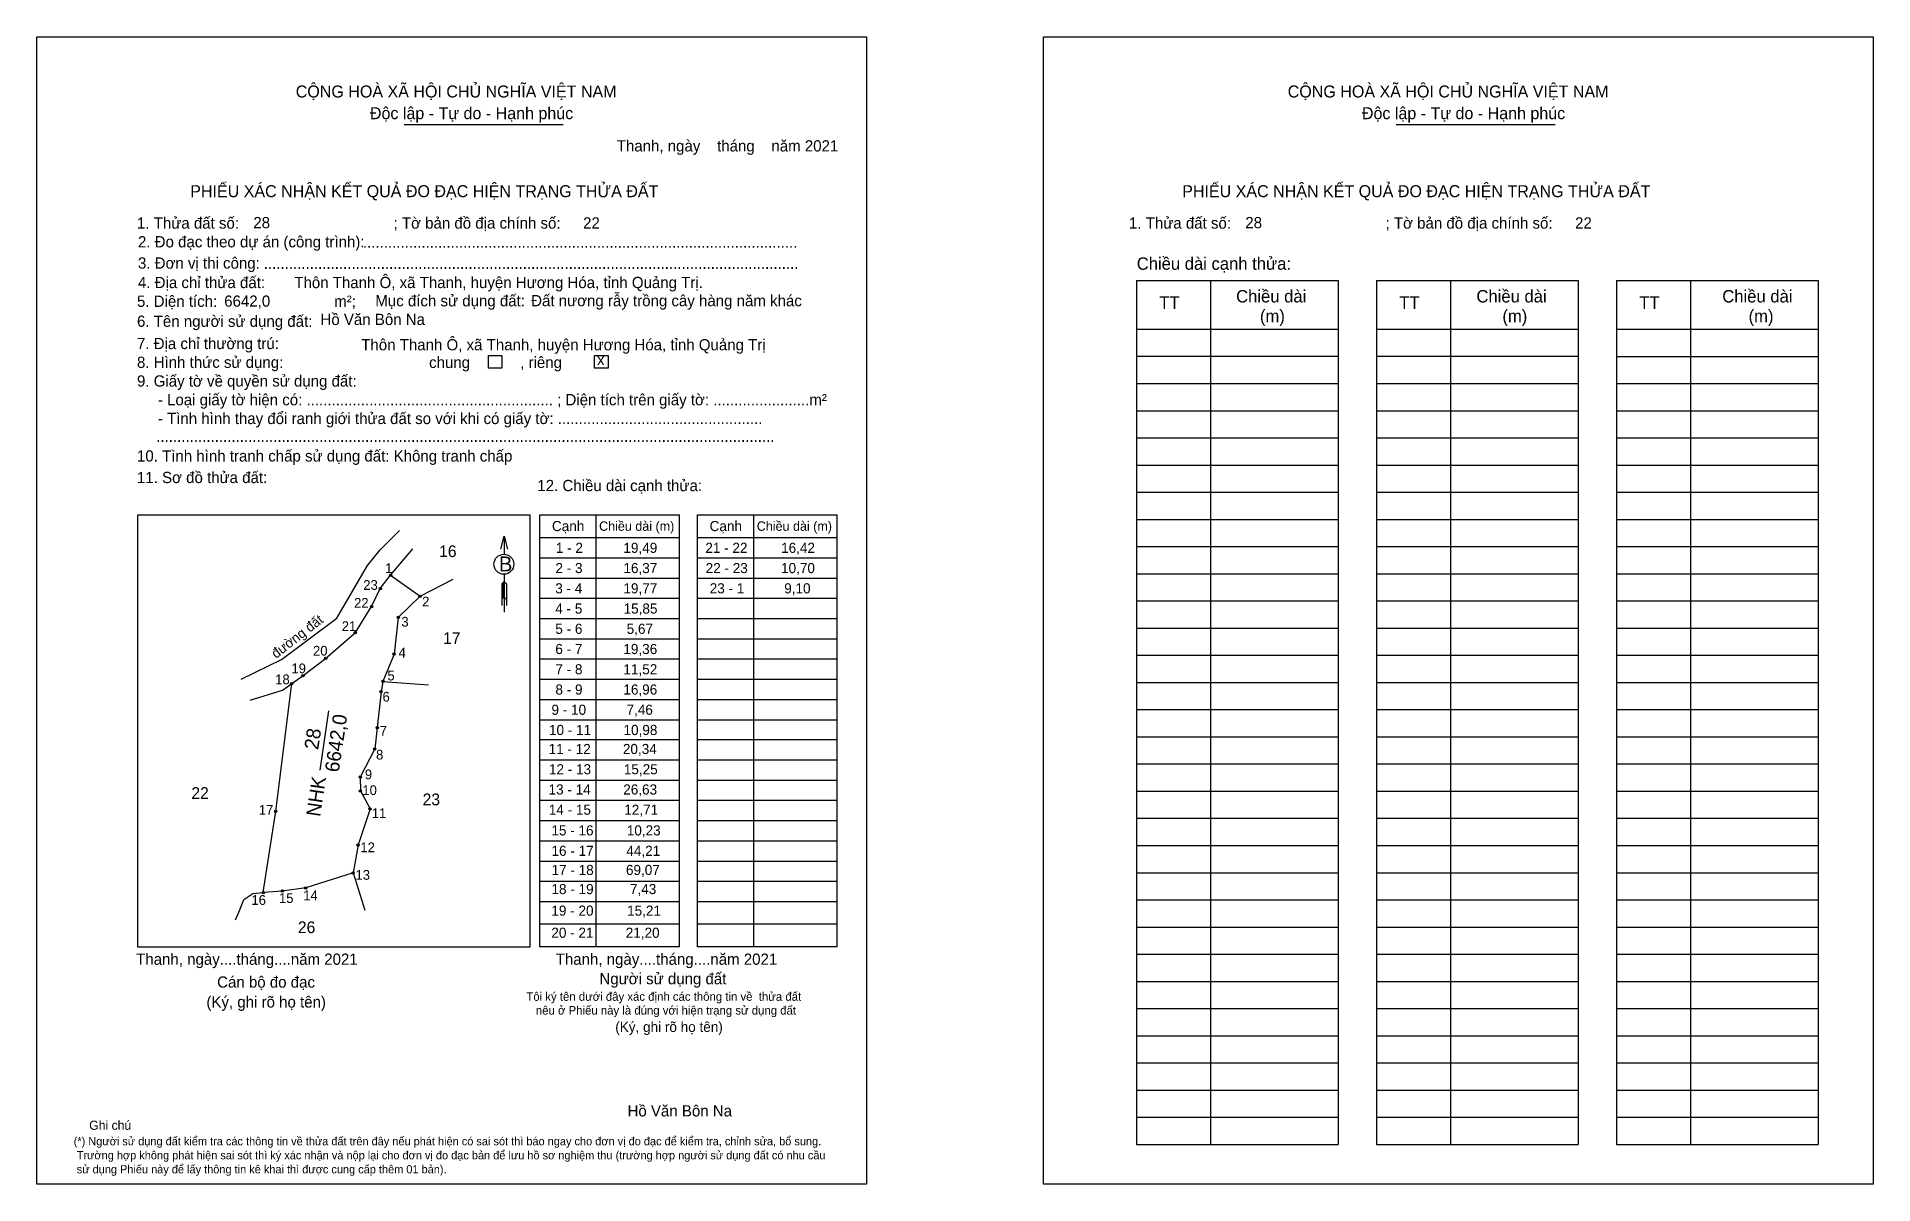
# Model space of a CAD drawing. Extents: x 545371 to 546357, y 1819646 to 1820262.
import ezdxf

# ---------------------------------------------------------------- set-up
doc = ezdxf.new("R2010")
doc.units = 0
for name, color, linetype in [('CanhThua', 7, 'Continuous'), ('kqddKhungInTrang1', 7, 'Continuous'), ('kqddKhungInTrang2', 7, 'Continuous'), ('kqddNoiDung', 7, 'Continuous'), ('kqddTemplate', 7, 'Continuous'), ('Level 1', 7, 'Continuous'), ('MocDinhThua', 7, 'Continuous'), ('NhanDiaChinhThua', 7, 'Continuous'), ('NhanTuCan', 7, 'Continuous'), ('RauThua', 7, 'Continuous'), ('SoHieuDinhThua', 7, 'Continuous')]:
    doc.layers.add(name, color=color, linetype=linetype)

msp = doc.modelspace()

# ---------------------------------------------------------------- linework, layer by layer
at = {"layer": 'CanhThua'}
for p, q in [((545555.09, 1819965.99), (545560.68, 1819973.17)), ((545560.68, 1819973.17), (545576.54, 1819961.84)), ((545550.49, 1819956.33), (545555.09, 1819965.99)), ((545576.54, 1819961.84), (545564.74, 1819950.49)), ((545541.83, 1819942.38), (545550.49, 1819956.33)), ((545564.74, 1819950.49), (545562.53, 1819930.84)), ((545525.77, 1819928.54), (545541.83, 1819942.38)), ((545562.53, 1819930.84), (545556.53, 1819916.17)), ((545507.63, 1819914.99), (545513.7, 1819919.29)), ((545513.7, 1819919.29), (545525.77, 1819928.54)), ((545499.02, 1819846.46), (545507.63, 1819914.99)), ((545555.58, 1819910.58), (545553.51, 1819891.33)), ((545556.53, 1819916.17), (545555.58, 1819910.58)), ((545553.51, 1819891.33), (545552.18, 1819879.89)), ((545552.18, 1819879.89), (545544.39, 1819864.82)), ((545544.39, 1819864.82), (545544.43, 1819857.36)), ((545544.43, 1819857.36), (545549.64, 1819847.69)), ((545492.34, 1819802.76), (545499.02, 1819846.46)), ((545549.64, 1819847.69), (545543.24, 1819828.38)), ((545543.24, 1819828.38), (545540.5, 1819813.38)), ((545540.5, 1819813.38), (545515.13, 1819805.27)), ((545502.53, 1819803.61), (545492.34, 1819802.76)), ((545515.13, 1819805.27), (545502.53, 1819803.61))]:
    msp.add_line(p, q, dxfattribs=at)
at = {"layer": 'kqddKhungInTrang1'}
msp.add_lwpolyline([(545370.72, 1820262.25), (545816.13, 1820262.25), (545816.13, 1819646.19), (545370.72, 1819646.19)], close=True, dxfattribs=at)
at = {"layer": 'kqddKhungInTrang2'}
msp.add_lwpolyline([(545911.15, 1820262.25), (546356.56, 1820262.25), (546356.56, 1819646.19), (545911.15, 1819646.19)], close=True, dxfattribs=at)
at = {"layer": 'kqddTemplate'}
for p, q in [((545568.01, 1820215.1), (545653.31, 1820215.1)), ((546100.49, 1820215.1), (546185.8, 1820215.1)), ((545961.01, 1820131.37), (546069.31, 1820131.36)), ((545961.01, 1820131.37), (545961.01, 1819667.59)), ((546000.86, 1820131.37), (546000.86, 1819667.59)), ((546069.31, 1820131.36), (546069.31, 1819667.59)), ((546089.83, 1820131.36), (546089.83, 1819667.59)), ((546089.83, 1820131.36), (546198.13, 1820131.36)), ((546129.68, 1820131.36), (546129.68, 1819667.59)), ((546198.13, 1820131.36), (546198.13, 1819667.59)), ((546218.65, 1820131.36), (546218.65, 1819667.59)), ((546218.65, 1820131.36), (546326.95, 1820131.36)), ((546258.5, 1820131.36), (546258.5, 1819667.59)), ((546326.95, 1820131.36), (546326.95, 1819667.59)), ((545961.01, 1820105.27), (546069.31, 1820105.27)), ((546089.83, 1820105.26), (546198.13, 1820105.26)), ((546218.65, 1820105.26), (546326.95, 1820105.26)), ((545961.01, 1820090.68), (546069.31, 1820090.68)), ((546089.83, 1820090.68), (546198.13, 1820090.68)), ((546218.65, 1820090.67), (546326.95, 1820090.67)), ((545961.01, 1820076.09), (546069.31, 1820076.09)), ((546089.83, 1820076.09), (546198.13, 1820076.09)), ((546218.65, 1820076.09), (546326.95, 1820076.09)), ((545961.01, 1820061.5), (546069.31, 1820061.5)), ((546089.83, 1820061.5), (546198.13, 1820061.5)), ((546218.65, 1820061.5), (546326.95, 1820061.5)), ((545961.01, 1820046.91), (546069.31, 1820046.91)), ((546089.83, 1820046.91), (546198.13, 1820046.91)), ((546218.65, 1820046.91), (546326.95, 1820046.91)), ((545961.01, 1820032.32), (546069.31, 1820032.32)), ((546089.83, 1820032.32), (546198.13, 1820032.32)), ((546218.65, 1820032.32), (546326.95, 1820032.32)), ((545961.01, 1820017.73), (546069.31, 1820017.73)), ((546089.83, 1820017.73), (546198.13, 1820017.73)), ((546218.65, 1820017.73), (546326.95, 1820017.73)), ((545640.71, 1820005.52), (545715.75, 1820005.52)), ((545640.71, 1819773.69), (545640.71, 1820005.52)), ((545670.89, 1820005.52), (545670.89, 1819773.69)), ((545715.75, 1819773.69), (545715.75, 1820005.52)), ((545725.36, 1820005.52), (545800.39, 1820005.52)), ((545725.36, 1819773.69), (545725.36, 1820005.52)), ((545755.54, 1820005.52), (545755.54, 1819773.69)), ((545800.39, 1819773.69), (545800.39, 1820005.52)), ((545961.01, 1820003.14), (546069.31, 1820003.14)), ((546089.83, 1820003.14), (546198.13, 1820003.14)), ((546218.65, 1820003.14), (546326.95, 1820003.14)), ((545621.6, 1819994.13), (545621.61, 1819984.4)), ((545640.71, 1819993.39), (545715.75, 1819993.39)), ((545725.36, 1819993.39), (545800.39, 1819993.39)), ((545961.01, 1819988.55), (546069.31, 1819988.55)), ((546089.83, 1819988.55), (546198.13, 1819988.55)), ((546218.65, 1819988.55), (546326.95, 1819988.55)), ((545640.71, 1819982.53), (545715.75, 1819982.53)), ((545725.36, 1819982.53), (545800.39, 1819982.53)), ((545621.64, 1819969.78), (545620.39, 1819968.59)), ((545621.64, 1819969.23), (545620.39, 1819968.03)), ((545621.64, 1819968.67), (545620.39, 1819967.48)), ((545620.39, 1819968.59), (545620.39, 1819956.85)), ((545621.63, 1819973.71), (545621.67, 1819953.24)), ((545621.64, 1819969.78), (545622.92, 1819968.59)), ((545622.92, 1819968.59), (545622.92, 1819956.85)), ((545640.71, 1819971.66), (545715.75, 1819971.66)), ((545725.36, 1819971.66), (545800.39, 1819971.66)), ((545961.01, 1819973.96), (546069.31, 1819973.96)), ((546089.83, 1819973.96), (546198.13, 1819973.96)), ((546218.65, 1819973.96), (546326.95, 1819973.96)), ((545621.64, 1819968.12), (545620.39, 1819966.92)), ((545621.64, 1819967.56), (545620.39, 1819966.37)), ((545621.64, 1819967.01), (545620.39, 1819965.81)), ((545621.64, 1819966.45), (545620.39, 1819965.26)), ((545621.64, 1819965.9), (545620.39, 1819964.7)), ((545621.65, 1819965.34), (545620.39, 1819964.14)), ((545621.65, 1819964.79), (545620.39, 1819963.59)), ((545621.65, 1819964.23), (545620.39, 1819963.03)), ((545621.65, 1819963.68), (545620.39, 1819962.48)), ((545621.65, 1819963.12), (545620.39, 1819961.92)), ((545621.65, 1819962.57), (545620.39, 1819961.36)), ((545621.65, 1819962.01), (545620.39, 1819960.81)), ((545621.65, 1819961.46), (545620.39, 1819960.25)), ((545621.65, 1819961.46), (545622.92, 1819960.25)), ((545640.71, 1819960.8), (545715.75, 1819960.8)), ((545725.36, 1819960.8), (545800.39, 1819960.8)), ((545961.01, 1819959.37), (546069.31, 1819959.37)), ((546089.83, 1819959.37), (546198.13, 1819959.37)), ((546218.65, 1819959.37), (546326.95, 1819959.37)), ((545640.71, 1819949.94), (545715.75, 1819949.94)), ((545725.36, 1819949.94), (545800.39, 1819949.94)), ((545640.71, 1819939.07), (545715.75, 1819939.07)), ((545725.36, 1819939.07), (545800.39, 1819939.07)), ((545961.01, 1819944.78), (546069.31, 1819944.78)), ((546089.83, 1819944.78), (546198.13, 1819944.78)), ((546218.65, 1819944.78), (546326.95, 1819944.78)), ((545961.01, 1819930.19), (546069.31, 1819930.19)), ((546089.83, 1819930.19), (546198.13, 1819930.19)), ((546218.65, 1819930.19), (546326.95, 1819930.19)), ((545640.71, 1819928.21), (545715.75, 1819928.21)), ((545725.36, 1819928.21), (545800.39, 1819928.21)), ((545640.71, 1819917.34), (545715.75, 1819917.34)), ((545725.36, 1819917.34), (545800.39, 1819917.34)), ((545961.01, 1819915.61), (546069.31, 1819915.61)), ((546089.83, 1819915.6), (546198.13, 1819915.6)), ((546218.65, 1819915.6), (546326.95, 1819915.6)), ((545640.71, 1819906.48), (545715.75, 1819906.48)), ((545725.36, 1819906.48), (545800.39, 1819906.48)), ((545961.01, 1819901.02), (546069.31, 1819901.02)), ((546089.83, 1819901.02), (546198.13, 1819901.02)), ((546218.65, 1819901.01), (546326.95, 1819901.01)), ((545640.71, 1819895.61), (545715.75, 1819895.61)), ((545725.36, 1819895.61), (545800.39, 1819895.61)), ((545715.75, 1819884.75), (545640.71, 1819884.75)), ((545800.39, 1819884.75), (545725.36, 1819884.75)), ((545961.01, 1819886.43), (546069.31, 1819886.43)), ((546089.83, 1819886.43), (546198.13, 1819886.43)), ((546218.65, 1819886.43), (546326.95, 1819886.43)), ((545715.75, 1819873.89), (545640.71, 1819873.89)), ((545800.39, 1819873.89), (545725.36, 1819873.89)), ((545961.01, 1819871.84), (546069.31, 1819871.84)), ((546089.83, 1819871.84), (546198.13, 1819871.84)), ((546218.65, 1819871.84), (546326.95, 1819871.84)), ((545715.75, 1819863.02), (545640.71, 1819863.02)), ((545800.39, 1819863.02), (545725.36, 1819863.02)), ((545715.75, 1819852.16), (545640.71, 1819852.16)), ((545800.39, 1819852.16), (545725.36, 1819852.16)), ((545961.01, 1819857.25), (546069.31, 1819857.25)), ((546089.83, 1819857.25), (546198.13, 1819857.25)), ((546218.65, 1819857.25), (546326.95, 1819857.25)), ((545715.75, 1819841.29), (545640.71, 1819841.29)), ((545800.39, 1819841.29), (545725.36, 1819841.29)), ((545961.01, 1819842.66), (546069.31, 1819842.66)), ((546089.83, 1819842.66), (546198.13, 1819842.66)), ((546218.65, 1819842.66), (546326.95, 1819842.66)), ((545715.75, 1819830.43), (545640.71, 1819830.43)), ((545800.39, 1819830.43), (545725.36, 1819830.43)), ((545961.01, 1819828.07), (546069.31, 1819828.07)), ((546089.83, 1819828.07), (546198.13, 1819828.07)), ((546218.65, 1819828.07), (546326.95, 1819828.07)), ((545715.75, 1819819.56), (545640.71, 1819819.56)), ((545800.39, 1819819.56), (545725.36, 1819819.56)), ((545961.01, 1819813.48), (546069.31, 1819813.48)), ((546089.83, 1819813.48), (546198.13, 1819813.48)), ((546218.65, 1819813.48), (546326.95, 1819813.48)), ((545715.75, 1819808.7), (545640.71, 1819808.7)), ((545800.39, 1819808.7), (545725.36, 1819808.7)), ((545715.75, 1819797.84), (545640.71, 1819797.84)), ((545800.39, 1819797.84), (545725.36, 1819797.84)), ((545961.01, 1819798.89), (546069.31, 1819798.89)), ((546089.83, 1819798.89), (546198.13, 1819798.89)), ((546218.65, 1819798.89), (546326.95, 1819798.89)), ((545715.75, 1819785.76), (545640.71, 1819785.76)), ((545800.39, 1819785.76), (545725.36, 1819785.76)), ((545961.01, 1819784.3), (546069.31, 1819784.3)), ((546089.83, 1819784.3), (546198.13, 1819784.3)), ((546218.65, 1819784.3), (546326.95, 1819784.3)), ((545715.75, 1819773.69), (545640.71, 1819773.69)), ((545800.39, 1819773.69), (545725.36, 1819773.69)), ((545961.01, 1819769.71), (546069.31, 1819769.71)), ((546089.83, 1819769.71), (546198.13, 1819769.71)), ((546218.65, 1819769.71), (546326.95, 1819769.71)), ((545961.01, 1819755.12), (546069.31, 1819755.12)), ((546089.83, 1819755.12), (546198.13, 1819755.12)), ((546218.65, 1819755.12), (546326.95, 1819755.12)), ((545961.01, 1819740.53), (546069.31, 1819740.53)), ((546089.83, 1819740.53), (546198.13, 1819740.53)), ((546218.65, 1819740.53), (546326.95, 1819740.53)), ((545961.01, 1819725.95), (546069.31, 1819725.95)), ((546089.83, 1819725.94), (546198.13, 1819725.94)), ((546218.65, 1819725.94), (546326.95, 1819725.94)), ((545961.01, 1819711.36), (546069.31, 1819711.36)), ((546089.83, 1819711.36), (546198.13, 1819711.36)), ((546218.65, 1819711.35), (546326.95, 1819711.35)), ((545961.01, 1819696.77), (546069.31, 1819696.77)), ((546089.83, 1819696.77), (546198.13, 1819696.77)), ((546218.65, 1819696.77), (546326.95, 1819696.77)), ((545961.01, 1819682.18), (546069.31, 1819682.18)), ((546089.83, 1819682.18), (546198.13, 1819682.18)), ((546218.65, 1819682.18), (546326.95, 1819682.18)), ((545961.01, 1819667.59), (546069.31, 1819667.59)), ((546089.83, 1819667.59), (546198.13, 1819667.59)), ((546218.65, 1819667.59), (546326.95, 1819667.59))]:
    msp.add_line(p, q, dxfattribs=at)
for points in [[(545613.15, 1820091.16), (545620.4, 1820091.16), (545620.4, 1820084.4), (545613.15, 1820084.4)], [(545670.15, 1820091.16), (545677.4, 1820091.16), (545677.4, 1820084.4), (545670.15, 1820084.4)], [(545424.91, 1820005.52), (545635.37, 1820005.52), (545635.37, 1819773.49), (545424.91, 1819773.49)]]:
    msp.add_lwpolyline(points, close=True, dxfattribs=at)
msp.add_lwpolyline([(545619.85, 1819987.09), (545621.6, 1819994.13), (545623.37, 1819987.09)], dxfattribs=at)
msp.add_circle((545621.49, 1819979.06), 5.35, dxfattribs=at)
at = {"layer": 'Level 1'}
for p, q in [((545560.68, 1819973.17), (545572.58, 1819987.41)), ((545576.54, 1819961.84), (545594.24, 1819971.01)), ((545556.53, 1819916.17), (545581, 1819914.31))]:
    msp.add_line(p, q, dxfattribs=at)
msp.add_lwpolyline([(545480.44, 1819917.4), (545502.18, 1819927.89), (545531.76, 1819950.08), (545548.31, 1819978.35), (545555.04, 1819986.75), (545565.41, 1819997.13)], dxfattribs=at)
at = {"layer": 'MocDinhThua'}
for centre in [(545560.68, 1819973.17), (545555.09, 1819965.99), (545576.54, 1819961.84), (545550.49, 1819956.33), (545564.74, 1819950.49), (545541.83, 1819942.38), (545525.77, 1819928.54), (545562.53, 1819930.84), (545513.7, 1819919.29), (545507.63, 1819914.99), (545555.58, 1819910.58), (545556.53, 1819916.17), (545553.51, 1819891.33), (545552.18, 1819879.89), (545544.39, 1819864.82), (545544.43, 1819857.36), (545499.02, 1819846.46), (545549.64, 1819847.69), (545543.24, 1819828.38), (545540.5, 1819813.38), (545492.34, 1819802.76), (545502.53, 1819803.61), (545515.13, 1819805.27)]:
    msp.add_circle(centre, 0.629, dxfattribs=at)
at = {"layer": 'NhanDiaChinhThua'}
msp.add_line((545522.78, 1819868.55), (545527.53, 1819900.29), dxfattribs=at)
at = {"layer": 'RauThua'}
for p, q in [((545485.37, 1819906), (545502.7, 1819911.5)), ((545502.7, 1819911.5), (545507.63, 1819914.99)), ((545540.5, 1819813.38), (545546.81, 1819793.38)), ((545481.93, 1819799.12), (545486.79, 1819802.3)), ((545486.79, 1819802.3), (545492.34, 1819802.76)), ((545477.48, 1819788.1), (545479.75, 1819793.58)), ((545479.75, 1819793.58), (545481.93, 1819799.12))]:
    msp.add_line(p, q, dxfattribs=at)

# ---------------------------------------------------------------- texts
at = {"layer": 'kqddNoiDung'}
for s, height, p in [('Thanh, ngày    tháng    năm 2021  ', 6.0357, (545682.08, 1820200.65)), ('28', 6.036, (545486.99, 1820159.46)), ('28', 6.036, (546019.48, 1820159.46)), ('22', 6.036, (545664, 1820159.27)), ('22', 6.036, (546196.49, 1820159.27)), ('........................................................................................................', 6.03569, (545545.81, 1820149.05)), ('................................................................................................................................', 6.03569, (545492.58, 1820137.62)), ('6642,0', 6.036, (545471.36, 1820117.31)), ('Đất nương rẫy trồng cây hàng năm khác', 6.0357, (545636.13, 1820117.55)), ('Hồ Văn Bôn Na', 6.0357, (545523.05, 1820107.49)), ('Thôn Thanh Ô, xã Thanh, huyện Hương Hóa, tỉnh Quảng Trị', 6.0357, (545544.92, 1820093.89)), ('x', 6.04, (545671.49, 1820085.97)), ('1 - 2', 5.432, (545649.38, 1819985.15)), ('19,49', 5.432, (545685.65, 1819985.15)), ('21 - 22', 5.432, (545729.63, 1819985.15)), ('16,42', 5.432, (545770.29, 1819985.15)), ('2 - 3', 5.432, (545649.17, 1819974.29)), ('16,37', 5.432, (545685.66, 1819974.29)), ('22 - 23', 5.432, (545729.8, 1819974.29)), ('10,70', 5.432, (545770.27, 1819974.29)), ('3 - 4', 5.432, (545649.05, 1819963.42)), ('19,77', 5.432, (545685.66, 1819963.42)), ('23 - 1', 5.432, (545731.96, 1819963.42)), ('9,10', 5.432, (545771.96, 1819963.42)), ('4 - 5', 5.432, (545649.07, 1819952.56)), ('15,85', 5.432, (545685.74, 1819952.56)), ('5 - 6', 5.432, (545649.09, 1819941.69)), ('5,67', 5.432, (545687.39, 1819941.69)), ('6 - 7', 5.432, (545649.1, 1819930.83)), ('19,36', 5.432, (545685.63, 1819930.83)), ('7 - 8', 5.432, (545649.13, 1819919.96)), ('11,52', 5.432, (545685.65, 1819919.96)), ('8 - 9', 5.432, (545649.16, 1819909.1)), ('16,96', 5.432, (545685.63, 1819909.1)), ('9 - 10', 5.432, (545647.04, 1819898.24)), ('7,46', 5.432, (545687.32, 1819898.24)), ('10 - 11', 5.432, (545645.69, 1819887.37)), ('10,98', 5.432, (545685.71, 1819887.37)), ('11 - 12', 5.432, (545645.5, 1819877.16)), ('20,34', 5.432, (545685.37, 1819877.16)), ('12 - 13', 5.432, (545645.67, 1819866.29)), ('15,25', 5.432, (545685.88, 1819866.29)), ('13 - 14', 5.432, (545645.47, 1819855.43)), ('26,63', 5.432, (545685.56, 1819855.43)), ('14 - 15', 5.432, (545645.6, 1819844.57)), ('12,71', 5.432, (545686.1, 1819844.57)), ('15 - 16', 5.432, (545647.01, 1819833.46)), ('10,23', 5.432, (545687.47, 1819833.46)), ('16 - 17', 5.432, (545647.04, 1819822.5)), ('44,21', 5.432, (545687.22, 1819822.5)), ('17 - 18', 5.432, (545647.09, 1819812.23)), ('69,07', 5.432, (545687.02, 1819812.23)), ('18 - 19', 5.432, (545647.03, 1819801.96)), ('7,43', 5.432, (545689.16, 1819801.96)), ('19 - 20', 5.432, (545647, 1819790.39)), ('15,21', 5.432, (545687.63, 1819790.39)), ('20 - 21', 5.432, (545646.97, 1819778.52)), ('21,20', 5.432, (545686.9, 1819778.52)), ('Thanh, ngày....tháng....năm 2021', 6.0357, (545424.09, 1819764.02)), ('Thanh, ngày....tháng....năm 2021', 6.0357, (545649.31, 1819764.02)), ('Hồ Văn Bôn Na', 6.0357, (545687.86, 1819682.61))]:
    msp.add_text(s, height=height, dxfattribs=at).set_placement(p)
at = {"layer": 'kqddTemplate'}
for s, height, p in [('CỘNG HOÀ XÃ HỘI CHỦ NGHĨA VIỆT NAM', 6.4381, (545509.76, 1820229.63)), ('CỘNG HOÀ XÃ HỘI CHỦ NGHĨA VIỆT NAM', 6.4381, (546042.24, 1820229.63)), ('Độc lập - Tự do - Hạnh phúc', 6.4381, (545549.57, 1820217.99)), ('Độc lập - Tự do - Hạnh phúc', 6.4381, (546082.06, 1820217.99)), ('PHIẾU XÁC NHẬN KẾT QUẢ ĐO ĐẠC HIỆN TRẠNG THỬA ĐẤT', 6.4381, (545453.12, 1820176.12)), ('PHIẾU XÁC NHẬN KẾT QUẢ ĐO ĐẠC HIỆN TRẠNG THỬA ĐẤT', 6.4381, (545985.6, 1820176.12)), ('1. Thửa đất số:                                     ; Tờ bản đồ địa chính số:', 6.0357, (545424.54, 1820159.22)), ('1. Thửa đất số:                                     ; Tờ bản đồ địa chính số:', 6.0357, (545957.03, 1820159.22)), ('2. Đo đạc theo dự án (công trình): ', 6.0357, (545425.07, 1820149.16)), ('3. Đơn vị thi công: ', 6.0357, (545425.07, 1820137.74)), ('Chiều dài cạnh thửa:', 6.6694, (545961.19, 1820137.13)), ('4. Địa chỉ thửa đất:       Thôn Thanh Ô, xã Thanh, huyện Hương Hóa, tỉnh Quảng Trị.', 6.0357, (545425.07, 1820127.3)), ('Chiều dài', 6.669, (546014.54, 1820119.59)), ('Chiều dài', 6.669, (546143.55, 1820119.59)), ('Chiều dài', 6.669, (546275.52, 1820119.59)), ('5. Diện tích:                            m²; ', 6.0357, (545424.54, 1820117.24)), ('Mục đích sử dụng đất:', 6.0357, (545552.46, 1820117.49)), ('TT', 6.669, (545973.31, 1820116.15)), ('TT', 6.669, (546102.13, 1820116.15)), ('TT', 6.669, (546230.96, 1820116.15)), ('6. Tên người sử dụng đất:', 6.0357, (545424.54, 1820106.51)), ('(m)', 6.669, (546027.34, 1820108.98)), ('(m)', 6.669, (546157.47, 1820108.98)), ('(m)', 6.669, (546289.64, 1820108.98)), ('7. Địa chỉ thường trú:', 6.0357, (545424.54, 1820094.54)), ('8. Hình thức sử dụng:', 6.0357, (545424.54, 1820084.48)), ('chung            , riêng', 6.0357, (545581.34, 1820084.42)), ('9. Giấy tờ về quyền sử dụng đất:', 6.0357, (545424.54, 1820074.43)), ('     - Loại giấy tờ hiện có: ........................................................... ; Diện tích trên giấy tờ: .......................m²', 6.03569, (545424.54, 1820064.37)), ('     - Tình hình thay đổi ranh giới thửa đất so với khi có giấy tờ: .................................................', 6.03569, (545424.54, 1820054.31)), ('10. Tình hình tranh chấp sử dụng đất: Không tranh chấp', 6.0357, (545424.54, 1820034.19)), ('....................................................................................................................................................', 6.03569, (545434.87, 1820044.76)), ('11. Sơ đồ thửa đất:', 6.0357, (545424.54, 1820022.63)), ('12. Chiều dài cạnh thửa:', 6.0357, (545639.45, 1820018.3)), ('Cạnh', 5.432, (545647.31, 1819996.84)), ('Chiều dài (m)', 5.0297, (545672.58, 1819997.02)), ('Cạnh', 5.432, (545731.95, 1819996.84)), ('Chiều dài (m)', 5.0297, (545757.23, 1819997.02)), ('B', 8.05, (545618.85, 1819975.17)), ('Cán bộ đo đạc', 6.0357, (545467.57, 1819751.74)), ('Người sử dụng đất', 6.0357, (545672.77, 1819753.56)), ('(Ký, ghi rõ họ tên)', 6.0357, (545461.81, 1819741.08)), ('Tôi ký tên dưới đây xác định các thông tin về  thửa đất ', 4.563, (545633.56, 1819744.7)), ('nêu ở Phiếu này là đúng với hiện trạng sử dụng đất', 4.563, (545638.65, 1819737.29)), ('(Ký, ghi rõ họ tên)', 5.4321, (545681.27, 1819727.97)), ('Ghi chú', 4.889, (545398.89, 1819675.44)), ('(*) Người sử dụng đất kiểm tra các thông tin về thửa đất trên đây nếu phát hiện có sai sót thì báo ngay cho đơn vị đo đạc để kiểm tra, chỉnh sửa, bổ sung.', 4.40002, (545390.57, 1819667.11)), (' Trường hợp không phát hiện sai sót thì ký xác nhận và nộp lại cho đơn vị đo đạc bản để lưu hồ sơ nghiệm thu (trường hợp người sử dụng đất có nhu cầu', 4.40002, (545390.57, 1819659.58)), (' sử dụng Phiếu này để lấy thông tin kê khai thì được cung cấp thêm 01 bản).', 4.4, (545390.57, 1819652.05))]:
    msp.add_text(s, height=height, dxfattribs=at).set_placement(p)
at = {"layer": 'NhanDiaChinhThua'}
for s, p in [('28', (545521.8, 1819879.17)), ('6642,0', (545532.85, 1819867.05)), ('NHK', (545522.85, 1819843.22))]:
    msp.add_text(s, height=7.632, rotation=81.48099, dxfattribs=at).set_placement(p)
at = {"layer": 'NhanTuCan'}
for s, p in [('16', (545586.73, 1819982.92)), ('17', (545588.84, 1819936.25)), ('22', (545453.73, 1819853.1)), ('23', (545577.86, 1819849.67)), ('26', (545510.91, 1819781.03))]:
    msp.add_text(s, height=6.292, dxfattribs=at).set_placement(p)
at = {"layer": 'SoHieuDinhThua'}
for s, height, p in [('1', 5.24, (545557.73, 1819974.33)), ('23', 5.243, (545546, 1819965.29)), ('22', 5.243, (545541.07, 1819955.68)), ('2', 5.24, (545577.59, 1819956.38)), ('3', 5.24, (545566.45, 1819945.55)), ('21', 5.243, (545534.45, 1819943.17)), ('20', 5.243, (545519.03, 1819929.99)), ('4', 5.24, (545564.95, 1819928.97)), ('18', 5.243, (545498.72, 1819914.63)), ('19', 5.243, (545507.44, 1819920.53)), ('5', 5.24, (545558.97, 1819916.67)), ('6', 5.24, (545556.34, 1819905.32)), ('7', 5.24, (545554.86, 1819887.04)), ('8', 5.24, (545552.86, 1819874.22)), ('10', 5.243, (545545.52, 1819855.17)), ('9', 5.24, (545546.86, 1819863.62)), ('17', 5.243, (545489.92, 1819844.56)), ('11', 5.243, (545550.58, 1819842.81)), ('12', 5.243, (545544.44, 1819824.46)), ('13', 5.243, (545541.83, 1819809.68)), ('16', 5.243, (545485.97, 1819796.18)), ('15', 5.243, (545500.74, 1819797.23)), ('14', 5.243, (545513.77, 1819798.67))]:
    msp.add_text(s, height=height, dxfattribs=at).set_placement(p)
msp.add_text('đường đất', height=5.243, rotation=37.77745, dxfattribs=at).set_placement((545499.21, 1819928.22))

doc.saveas('drawing.dxf')
